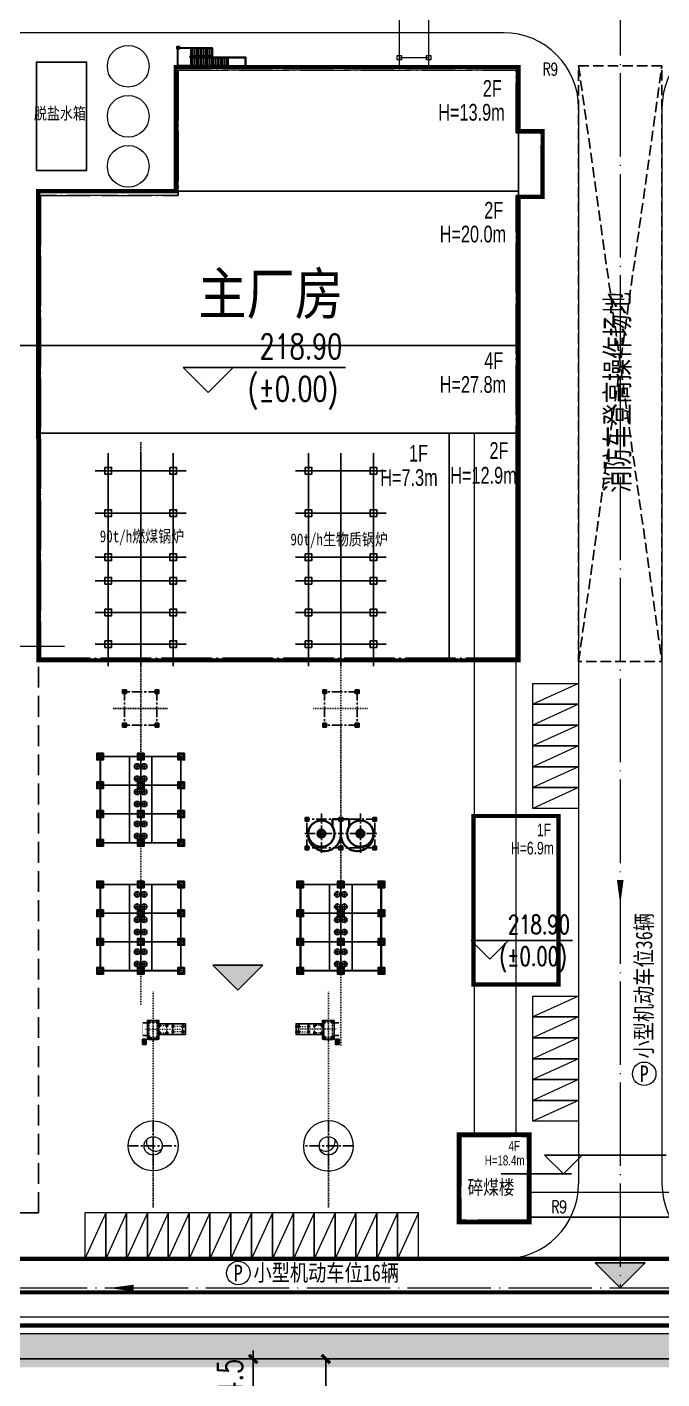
# Model space of a CAD drawing. Header units: metres. Extents: x 497148 to 498044, y 2998751 to 2999627.
# Drawn here: x 497741.3 to 497817.4, y 2998898.9 to 2999061 of the extents above; entities that cross this region are included whole.
import ezdxf
from ezdxf.enums import TextEntityAlignment as Align
from ezdxf.lldxf.tags import DXFTag

# ---------------------------------------------------------------- set-up
doc = ezdxf.new("R2010")
doc.units = ezdxf.units.M
for name, pattern in [('ACAD_ISO05W100', [34, 24, -3, 0.5, -3, 0.5, -3]), ('CENTER', [2, 1.25, -0.25, 0.25, -0.25]), ('CENTER2', [1.125, 0.75, -0.125, 0.125, -0.125]), ('DASH', [0.35, 0.25, -0.1]), ('DASHED', [19.05, 12.7, -6.35]), ('DIVIDE', [31.75, 12.7, -6.35, 0, -6.35, 0, -6.35]), ('DOTE', [2.42, 2, -0.2, 0.02, -0.2]), ('PHANTOM2', [31.75, 15.875, -3.175, 3.175, -3.175, 3.175, -3.175]), ('双点画线', [22, 12, -2, 2, -2, 2, -2]), ('点画线', [18, 12, -2, 2, -2])]:
    doc.linetypes.add(name, pattern=pattern)
for name, color, linetype in [('00011qq11', 3, 'Continuous'), ('08', 1, 'Continuous'), ('DIM_ELEV', 3, 'Continuous'), ('DIM_SYMB', 3, 'Continuous'), ('DM-坐标', 7, 'Continuous'), ('DOTE', 1, 'CENTER'), ('PUB_DIM', 3, 'Continuous'), ('PUB_TEXT', 7, 'Continuous'), ('RD-红线', 7, 'Continuous'), ('STAIR', 2, 'Continuous'), ('YD-R2', 50, 'Continuous'), ('围墙', 6, 'FENCELINE2'), ('图例层', 7, 'Continuous'), ('挡墙护坡', 5, 'Continuous'), ('文字', 255, 'Continuous'), ('新建建筑', 2, 'Continuous'), ('用地边界', 7, 'Continuous'), ('红线', 1, 'PHANTOM2')]:
    doc.layers.add(name, color=color, linetype=linetype)
for name, color, linetype, lineweight in [('05', 4, 'CENTER', 25), ('1_RO_规划停车位', 35, 'Continuous', 13), ('ACAD3中心线层', 1, 'Continuous', 13), ('CAXA1', 1, 'EB_DASHDOT', 25), ('中心线层', 1, 'CENTER', 9), ('桁架-管廊', 6, 'Continuous', 0), ('粗实线', 7, 'Continuous', 35), ('粗实线层', 7, 'Continuous', 35), ('细线', 7, 'Continuous', 18), ('道路', 4, 'Continuous', 15), ('道路中线', 1, 'DOTE', 13)]:
    doc.layers.add(name, color=color, linetype=linetype, lineweight=lineweight)
doc.layers.add('建筑轴线', color=1, linetype='DOTE', lineweight=15, plot=False)
doc.styles.add('-黑体', font='simhei.ttf', dxfattribs={"width": 0.8})
doc.styles.add('_HZTXT', font='txt.shx', dxfattribs={"width": 0.8, "bigfont": 'HZTXT.shx'})
doc.styles.add('_TCH_DIM', font='SIMPLEX', dxfattribs={"bigfont": 'GBCBIG'})
doc.styles.add('_TCH_DIM_T3', font='SIMPLEX', dxfattribs={"width": 0.705882, "bigfont": 'GBCBIG'})
doc.styles.add('DIMHT', font='simhei.ttf', dxfattribs={"width": 0.8})
doc.styles.add('亨利项目总图布置_2022_8_8_t3--03$0$亨利项目总图布置_2022_8_8_t3--02$0$CEC', font='ARIALN.TTF')
tags = doc.linetypes.add('EB_DASHDOT', pattern=[39, 30, -3, 3, -3]).pattern_tags.tags
tags[10:11] = [DXFTag(74, 4), DXFTag(75, 0), DXFTag(340, '0'), DXFTag(46, 1.0), DXFTag(50, 0.0), DXFTag(44, 0.0), DXFTag(45, 0.0)]
tags[8:9] = [DXFTag(74, 4), DXFTag(75, 0), DXFTag(340, '0'), DXFTag(46, 1.0), DXFTag(50, 0.0), DXFTag(44, 0.0), DXFTag(45, 0.0)]
tags[6:7] = [DXFTag(74, 4), DXFTag(75, 0), DXFTag(340, '0'), DXFTag(46, 1.0), DXFTag(50, 0.0), DXFTag(44, 0.0), DXFTag(45, 0.0)]
tags[4:5] = [DXFTag(74, 4), DXFTag(75, 0), DXFTag(340, '0'), DXFTag(46, 1.0), DXFTag(50, 0.0), DXFTag(44, 0.0), DXFTag(45, 0.0)]
doc.linetypes.add('FENCELINE2', pattern='A,6.35,-2.54,[132,ltypeshp.shx,S=2.54,R=0,X=-2.54,Y=0],-2.54,25.4', length=36.83)
doc.dimstyles.new('_TCH_ARCH&&1', dxfattribs={"dimtxt": 2.975, "dimasz": 1, "dimexe": 2.5, "dimexo": 3, "dimgap": 1.2625, "dimtad": 1, "dimzin": 0, "dimdsep": 46, "dimtxsty": '_TCH_DIM_T3', "dimblk": 'ARCHTICK', "dimcen": 0.09, "dimclrt": 7, "dimazin": 2, "dimtfac": 1, "dimtix": 1, "dimtmove": 2, "dimatfit": 3, "dimfxl": 0, "dimtolj": 1, "dimtzin": 0, "dimarcsym": 0})

# ---------------------------------------------------------------- blocks, each defined once
blk = doc.blocks.new('_ArchTick')
at = {"color": 0, "linetype": 'ByBlock', "const_width": 0.4}
blk.add_lwpolyline([(-0.5, -0.5), (0.5, 0.5)], dxfattribs=at)
blk = doc.blocks.new('*D396')
at = {"layer": 'Defpoints', "color": 0, "transparency": 16777216}
for p in [(497768.4, 2998901.33), (497768.4, 2998901.33), (497768.4, 2998896.83)]:
    blk.add_point(p, dxfattribs=at)
at = {"layer": 'PUB_DIM', "color": 0, "lineweight": -2, "transparency": 16777216}
for p, q in [((497768.4, 2998901.33), (497768.4, 2998902.33)), ((497768.4, 2998896.83), (497768.4, 2998901.33)), ((497771.4, 2998901.33), (497770.9, 2998901.33)), ((497768.4, 2998896.83), (497768.4, 2998895.83)), ((497771.4, 2998896.83), (497770.9, 2998896.83))]:
    blk.add_line(p, q, dxfattribs=at)
for p, rotation in [((497768.4, 2998901.33), 270), ((497768.4, 2998896.83), 90)]:
    blk.add_blockref('_ArchTick', p, dxfattribs=dict(at, rotation=rotation))
at = {"layer": 'PUB_DIM', "color": 7, "transparency": 16777216, "insert": (497765.65, 2998899.08), "char_height": 2.975, "attachment_point": 5, "rotation": 90, "style": '_TCH_DIM_T3'}
blk.add_mtext('\\A1;4.5', dxfattribs=at)
blk = doc.blocks.new('*D399')
at = {"layer": 'Defpoints', "color": 0, "transparency": 16777216}
for p in [(497777.11, 2998901.33), (497777.11, 2998901.33), (497777.11, 2998871.33)]:
    blk.add_point(p, dxfattribs=at)
at = {"layer": 'PUB_DIM', "color": 0, "lineweight": -2, "transparency": 16777216}
for p, q in [((497777.11, 2998871.33), (497777.11, 2998901.33)), ((497780.11, 2998901.33), (497779.61, 2998901.33)), ((497780.11, 2998871.33), (497779.61, 2998871.33))]:
    blk.add_line(p, q, dxfattribs=at)
for p, rotation in [((497777.11, 2998901.33), 90), ((497777.11, 2998871.33), 270)]:
    blk.add_blockref('_ArchTick', p, dxfattribs=dict(at, rotation=rotation))
at = {"layer": 'PUB_DIM', "color": 7, "transparency": 16777216, "insert": (497774.36, 2998886.33), "char_height": 2.975, "attachment_point": 5, "rotation": 90, "style": '_TCH_DIM_T3'}
blk.add_mtext('\\A1;30.0', dxfattribs=at)
blk = doc.blocks.new('assdadad')
for p, q in [((-100, -100), (-67, 55)), ((-67, 55), (100, 100))]:
    blk.add_line(p, q)
blk.add_lwpolyline([(-100, -100), (100, -100), (100, 100), (-100, 100)], close=True)
at = {"layer": 'DOTE', "lineweight": 25}
for p, q in [((0, 136), (0, -136)), ((-132, 0), (132, 0))]:
    blk.add_line(p, q, dxfattribs=at)
blk = doc.blocks.new('ddasdasdasd')
for p, q in [((-486, 750), (-1238, 750)), ((-486, -750), (-1238, -750)), ((-1232, -1462), (-1198, -1296)), ((-1232, -1782), (-1192, -1611)), ((-1198, -1296), (-902, -1262)), ((-1192, -1611), (-902, -1582))]:
    blk.add_line(p, q)
at = {"const_width": 30}
for points in [[(-1238, -874), (-1238, 874)], [(-581, -1400), (581, -1400)]]:
    blk.add_lwpolyline(points, dxfattribs=at)
blk.add_lwpolyline([(686, 650), (686, 1050), (-687, 1050), (-687, -1200), (686, -1200), (686, -650)])
for points in [[(588, -650), (3872, -650), (3872, 650), (588, 650)], [(-1282, -1212), (-852, -1212), (-852, -1832), (-1282, -1832)]]:
    blk.add_lwpolyline(points, close=True)
at = {"layer": 'ACAD3中心线层', "linetype": '点画线', "lineweight": 13}
for p, q in [((-938, 0), (3648, 0)), ((-712, 850), (705, 850)), ((-486, -1000), (-486, 1050)), ((0, -1551), (0, 950)), ((486, -1000), (486, 1050)), ((588, 650), (3872, 650)), ((3959, 315), (2213, 315)), ((-669, -1000), (586, -1000)), ((588, -650), (3872, -650)), ((3959, -315), (2213, -315))]:
    blk.add_line(p, q, dxfattribs=at)
at = {"layer": '中心线层'}
for p, q in [((581, 450), (1836, 450)), ((748, -648), (748, 648)), ((1648, -648), (1648, 648)), ((2372, -513), (2372, 513)), ((3572, -513), (3572, 513)), ((3872, -650), (3872, 650)), ((-835, -1522), (-1292, -1522)), ((-838, -1362), (-1289, -1362)), ((-1132, -1206), (-1132, -1905)), ((-1002, -1206), (-1002, -1905)), ((581, -450), (1836, -450)), ((-838, -1682), (-1289, -1682))]:
    blk.add_line(p, q, dxfattribs=at)
at = {"layer": '粗实线层', "color": 2, "linetype": '双点画线', "lineweight": 18}
blk.add_line((588, -650), (588, 650), dxfattribs=at)
at = {"layer": '粗实线层'}
for points in [[(-1232, -1462), (-1232, -1262), (-902, -1262), (-902, -1462)], [(-1232, -1782), (-1232, -1582), (-902, -1582), (-902, -1782)]]:
    blk.add_lwpolyline(points, close=True, dxfattribs=at)
at = {"extrusion": (0, 0, -1), "zscale": -1, "rotation": 180}
for p in [(486, 850), (-486, 850), (-748, 450), (-1648, 450), (-2372, 315), (-3572, 315), (486, -1000), (-486, -1000), (-748, -450), (-1648, -450), (-2372, -315), (-3572, -315)]:
    blk.add_blockref('assdadad', p, dxfattribs=at)
blk = doc.blocks.new('11112233')
at = {"layer": '08'}
for p, q in [((497825.51, 2998985.94), (497825.51, 2998960.42)), ((497829.41, 2998985.94), (497829.41, 2998960.42)), ((497833.31, 2998985.94), (497833.31, 2998960.42)), ((497834.85, 2998983.84), (497823.96, 2998983.84)), ((497834.85, 2998978.76), (497823.96, 2998978.76)), ((497834.85, 2998973.46), (497823.96, 2998973.46)), ((497834.85, 2998970.66), (497823.96, 2998970.66)), ((497834.85, 2998966.86), (497823.96, 2998966.86)), ((497834.85, 2998963.06), (497823.96, 2998963.06))]:
    blk.add_line(p, q, dxfattribs=at)
for points in [[(497825.11, 2998984.24), (497825.11, 2998983.44), (497825.91, 2998983.44), (497825.91, 2998984.24)], [(497825.51, 2998983.84), (497825.51, 2998978.76), (497833.31, 2998978.76), (497833.31, 2998983.84)], [(497832.91, 2998984.24), (497832.91, 2998983.44), (497833.71, 2998983.44), (497833.71, 2998984.24)], [(497825.11, 2998979.16), (497825.11, 2998978.36), (497825.91, 2998978.36), (497825.91, 2998979.16)], [(497832.91, 2998979.16), (497832.91, 2998978.36), (497833.71, 2998978.36), (497833.71, 2998979.16)], [(497825.11, 2998973.86), (497825.11, 2998973.06), (497825.91, 2998973.06), (497825.91, 2998973.86)], [(497832.91, 2998973.86), (497832.91, 2998973.06), (497833.71, 2998973.06), (497833.71, 2998973.86)], [(497825.11, 2998971.06), (497825.11, 2998970.26), (497825.91, 2998970.26), (497825.91, 2998971.06)], [(497832.91, 2998971.06), (497832.91, 2998970.26), (497833.71, 2998970.26), (497833.71, 2998971.06)], [(497825.11, 2998967.26), (497825.11, 2998966.46), (497825.91, 2998966.46), (497825.91, 2998967.26)], [(497832.91, 2998967.26), (497832.91, 2998966.46), (497833.71, 2998966.46), (497833.71, 2998967.26)], [(497825.11, 2998963.46), (497825.11, 2998962.66), (497825.91, 2998962.66), (497825.91, 2998963.46)], [(497832.91, 2998963.46), (497832.91, 2998962.66), (497833.71, 2998962.66), (497833.71, 2998963.46)]]:
    blk.add_lwpolyline(points, close=True, dxfattribs=at)
blk = doc.blocks.new('PPPPPPP')
at = {"layer": '1_RO_规划停车位'}
blk.add_circle((39537001.74, 3801410.89), 1.41, dxfattribs=at)
at = {"layer": '1_RO_规划停车位', "style": 'DIMHT', "width": 0.8}
blk.add_text('P', height=2, dxfattribs=at).set_placement((39537001.74, 3801410.89), align=Align.MIDDLE_CENTER)
blk = doc.blocks.new('chewei')
at = {"layer": '1_RO_规划停车位'}
blk.add_line((152.98, -11.01), (155.48, -16.51), dxfattribs=at)
blk.add_lwpolyline([(152.98, -11.01), (155.48, -11.01), (155.48, -16.51), (152.98, -16.51)], close=True, dxfattribs=at)
blk = doc.blocks.new('新块')
at = {"layer": 'DIM_ELEV'}
for points in [[(497766.557, 2998945.542), (497763.557, 2998948.542), (497769.557, 2998948.542)], [(497812.405, 2998909.843), (497809.405, 2998912.843), (497815.405, 2998912.843)]]:
    blk.add_hatch(color=0, dxfattribs=at).paths.add_polyline_path(points)
at = {"layer": '挡墙护坡', "linetype": 'Continuous'}
h = blk.add_hatch(dxfattribs=at)
h.set_pattern_fill('ANSI33', color=256, style=0)
h.set_pattern_definition([(45, (-861.717, 0), (-2.2450640303, 2.2450640303), []), (45, (-859.472, 0), (-2.2450640303, 2.2450640303), [1.5875, -0.79375])])
edge = h.paths.add_edge_path()
edge.add_line((497928.516, 2998901.333), (497928.516, 2998904.333))
edge.add_line((497928.516, 2998904.333), (497677.906, 2998904.333))
edge.add_line((497677.906, 2998904.333), (497652.906, 2998907.833))
edge.add_line((497652.906, 2998907.833), (497585.758, 2998907.833))
edge.add_line((497585.758, 2998907.833), (497584.114, 2998907.908))
edge.add_line((497584.114, 2998907.908), (497583.086, 2998908.033))
edge.add_arc((497585.689, 2998924.833), 17, 179.99144, 261.19191, ccw=False)
edge.add_line((497568.689, 2998924.835), (497568.608, 2998970.517))
edge.add_line((497568.608, 2998970.517), (497565.063, 2998995.51))
edge.add_line((497565.063, 2998995.51), (497564.955, 2999056.413))
edge.add_line((497564.955, 2999056.413), (497561.955, 2999056.408))
edge.add_line((497561.955, 2999056.408), (497562.064, 2998995.296))
edge.add_line((497562.064, 2998995.296), (497565.608, 2998970.302))
edge.add_line((497565.608, 2998970.302), (497565.689, 2998924.833))
edge.add_arc((497585.689, 2998924.833), 20, 180.00007, 261.33693)
edge.add_line((497582.677, 2998905.061), (497583.864, 2998904.916))
edge.add_line((497583.864, 2998904.916), (497585.689, 2998904.833))
edge.add_line((497585.689, 2998904.833), (497652.697, 2998904.833))
edge.add_line((497652.697, 2998904.833), (497677.697, 2998901.333))
edge.add_line((497677.697, 2998901.333), (497928.516, 2998901.333))
at = {"color": 0, "linetype": 'DASH', "ltscale": 5}
for p, q in [((497807.415, 2999056.351), (497817.415, 2998984.951)), ((497807.415, 2998984.951), (497817.415, 2999056.351))]:
    blk.add_line(p, q, dxfattribs=at)
for p, q in [((497800.215, 2999048.533), (497800.215, 2999040.633)), ((497759.115, 2999041.333), (497800.215, 2999041.333)), ((497742.615, 2999022.833), (497800.215, 2999022.833)), ((497742.615, 2999012.333), (497800.215, 2999012.333)), ((497791.915, 2998985.083), (497791.915, 2999012.333))]:
    blk.add_line(p, q)
at = {"color": 0, "lineweight": -3, "ltscale": 30}
for p, q in [((497750.105, 2998973.55), (497750.105, 2998963.223)), ((497750.105, 2998973.55), (497754.915, 2998973.55)), ((497750.105, 2998973.55), (497754.915, 2998973.55)), ((497753.565, 2998963.223), (497753.565, 2998973.55)), ((497754.915, 2998963.223), (497754.915, 2998973.55)), ((497754.915, 2998963.223), (497754.915, 2998973.55)), ((497759.725, 2998973.55), (497754.915, 2998973.55)), ((497759.725, 2998973.55), (497754.915, 2998973.55)), ((497756.265, 2998963.223), (497756.265, 2998973.55)), ((497759.725, 2998963.223), (497759.725, 2998973.55)), ((497750.105, 2998970.108), (497754.915, 2998970.108)), ((497750.105, 2998970.108), (497754.915, 2998970.108)), ((497759.725, 2998970.108), (497754.915, 2998970.108)), ((497759.725, 2998970.108), (497754.915, 2998970.108)), ((497750.105, 2998966.666), (497754.915, 2998966.666)), ((497750.105, 2998966.666), (497754.915, 2998966.666)), ((497759.725, 2998966.666), (497754.915, 2998966.666)), ((497759.725, 2998966.666), (497754.915, 2998966.666)), ((497750.105, 2998963.223), (497754.915, 2998963.223)), ((497759.725, 2998963.223), (497754.915, 2998963.223)), ((497750.105, 2998958.21), (497750.105, 2998947.883)), ((497750.105, 2998958.21), (497754.915, 2998958.21)), ((497750.105, 2998958.21), (497754.915, 2998958.21)), ((497753.565, 2998947.883), (497753.565, 2998958.21)), ((497754.915, 2998947.883), (497754.915, 2998958.21)), ((497754.915, 2998947.883), (497754.915, 2998958.21)), ((497759.725, 2998958.21), (497754.915, 2998958.21)), ((497759.725, 2998958.21), (497754.915, 2998958.21)), ((497756.265, 2998947.883), (497756.265, 2998958.21)), ((497759.725, 2998947.883), (497759.725, 2998958.21)), ((497774.105, 2998958.21), (497774.105, 2998947.883)), ((497774.105, 2998958.21), (497778.915, 2998958.21)), ((497774.105, 2998958.21), (497778.915, 2998958.21)), ((497777.565, 2998947.883), (497777.565, 2998958.21)), ((497778.915, 2998947.883), (497778.915, 2998958.21)), ((497778.915, 2998947.883), (497778.915, 2998958.21)), ((497783.725, 2998958.21), (497778.915, 2998958.21)), ((497783.725, 2998958.21), (497778.915, 2998958.21)), ((497780.265, 2998947.883), (497780.265, 2998958.21)), ((497783.725, 2998958.21), (497783.725, 2998947.883)), ((497750.105, 2998954.768), (497754.915, 2998954.768)), ((497750.105, 2998954.768), (497754.915, 2998954.768)), ((497759.725, 2998954.768), (497754.915, 2998954.768)), ((497759.725, 2998954.768), (497754.915, 2998954.768)), ((497774.105, 2998954.768), (497778.915, 2998954.768)), ((497774.105, 2998954.768), (497778.915, 2998954.768)), ((497783.725, 2998954.768), (497778.915, 2998954.768)), ((497783.725, 2998954.768), (497778.915, 2998954.768)), ((497750.105, 2998951.326), (497754.915, 2998951.326)), ((497750.105, 2998951.326), (497754.915, 2998951.326)), ((497759.725, 2998951.326), (497754.915, 2998951.326)), ((497759.725, 2998951.326), (497754.915, 2998951.326)), ((497774.105, 2998951.326), (497778.915, 2998951.326)), ((497774.105, 2998951.326), (497778.915, 2998951.326)), ((497783.725, 2998951.326), (497778.915, 2998951.326)), ((497783.725, 2998951.326), (497778.915, 2998951.326)), ((497750.105, 2998947.883), (497754.915, 2998947.883)), ((497759.725, 2998947.883), (497754.915, 2998947.883)), ((497774.105, 2998947.883), (497778.915, 2998947.883)), ((497783.725, 2998947.883), (497778.915, 2998947.883)), ((497783.725, 2998947.883), (497778.915, 2998947.883))]:
    blk.add_line(p, q, dxfattribs=at)
at = {"color": 3, "linetype": 'CENTER'}
for p, q in [((497783.206, 2998966.041), (497774.624, 2998966.041)), ((497774.854, 2998962.369), (497774.854, 2998966.263)), ((497776.579, 2998962.027), (497776.579, 2998966.709)), ((497781.251, 2998962.027), (497781.251, 2998966.709)), ((497782.976, 2998962.369), (497782.976, 2998966.263)), ((497774.604, 2998964.316), (497778.915, 2998964.316)), ((497783.226, 2998964.316), (497778.915, 2998964.316)), ((497783.206, 2998962.591), (497774.624, 2998962.591))]:
    blk.add_line(p, q, dxfattribs=at)
blk.add_lwpolyline([(497759.265, 2999058.683), (497759.565, 2999058.683), (497759.565, 2999058.383), (497759.265, 2999058.383)], close=True)
at = {"color": 0, "linetype": 'DASH', "ltscale": 5, "flags": 128}
blk.add_lwpolyline([(497807.415, 2999056.351), (497817.415, 2999056.351), (497817.415, 2998984.951), (497807.415, 2998984.951)], close=True, dxfattribs=at)
at = {"linetype": 'DIVIDE', "ltscale": 0.2}
for points in [[(497752.735, 2998981.094), (497753.195, 2998981.094), (497753.195, 2998981.538), (497752.735, 2998981.538)], [(497756.635, 2998981.094), (497757.095, 2998981.094), (497757.095, 2998981.538), (497756.635, 2998981.538)], [(497756.635, 2998981.094), (497757.095, 2998981.094), (497757.095, 2998981.538), (497756.635, 2998981.538)], [(497776.735, 2998981.094), (497777.195, 2998981.094), (497777.195, 2998981.538), (497776.735, 2998981.538)], [(497780.635, 2998981.094), (497781.095, 2998981.094), (497781.095, 2998981.538), (497780.635, 2998981.538)], [(497780.635, 2998981.094), (497781.095, 2998981.094), (497781.095, 2998981.538), (497780.635, 2998981.538)], [(497752.735, 2998977.094), (497753.195, 2998977.094), (497753.195, 2998977.538), (497752.735, 2998977.538)], [(497756.635, 2998977.094), (497757.095, 2998977.094), (497757.095, 2998977.538), (497756.635, 2998977.538)], [(497756.635, 2998977.094), (497757.095, 2998977.094), (497757.095, 2998977.538), (497756.635, 2998977.538)], [(497776.735, 2998977.094), (497777.195, 2998977.094), (497777.195, 2998977.538), (497776.735, 2998977.538)], [(497780.635, 2998977.094), (497781.095, 2998977.094), (497781.095, 2998977.538), (497780.635, 2998977.538)], [(497780.635, 2998977.094), (497781.095, 2998977.094), (497781.095, 2998977.538), (497780.635, 2998977.538)], [(497774.624, 2998965.819), (497775.084, 2998965.819), (497775.084, 2998966.263), (497774.624, 2998966.263)], [(497778.685, 2998965.819), (497779.145, 2998965.819), (497779.145, 2998966.263), (497778.685, 2998966.263)], [(497782.746, 2998965.819), (497783.206, 2998965.819), (497783.206, 2998966.263), (497782.746, 2998966.263)], [(497774.624, 2998962.369), (497775.084, 2998962.369), (497775.084, 2998962.813), (497774.624, 2998962.813)], [(497778.685, 2998962.369), (497779.145, 2998962.369), (497779.145, 2998962.813), (497778.685, 2998962.813)], [(497782.746, 2998962.369), (497783.206, 2998962.369), (497783.206, 2998962.813), (497782.746, 2998962.813)]]:
    blk.add_lwpolyline(points, close=True, dxfattribs=at)
at = {"color": 0, "lineweight": -3, "ltscale": 30}
for points in [[(497750.445, 2998973.959), (497750.445, 2998973.159), (497749.645, 2998973.159), (497749.645, 2998973.959)], [(497750.295, 2998973.809), (497750.295, 2998973.309), (497749.795, 2998973.309), (497749.795, 2998973.809)], [(497755.315, 2998973.959), (497755.315, 2998973.159), (497754.515, 2998973.159), (497754.515, 2998973.959)], [(497755.165, 2998973.809), (497755.165, 2998973.309), (497754.665, 2998973.309), (497754.665, 2998973.809)], [(497760.185, 2998973.959), (497760.185, 2998973.159), (497759.385, 2998973.159), (497759.385, 2998973.959)], [(497760.035, 2998973.809), (497760.035, 2998973.309), (497759.535, 2998973.309), (497759.535, 2998973.809)], [(497750.445, 2998970.508), (497750.445, 2998969.708), (497749.645, 2998969.708), (497749.645, 2998970.508)], [(497750.295, 2998970.358), (497750.295, 2998969.858), (497749.795, 2998969.858), (497749.795, 2998970.358)], [(497755.315, 2998970.508), (497755.315, 2998969.708), (497754.515, 2998969.708), (497754.515, 2998970.508)], [(497755.165, 2998970.358), (497755.165, 2998969.858), (497754.665, 2998969.858), (497754.665, 2998970.358)], [(497760.185, 2998970.508), (497760.185, 2998969.708), (497759.385, 2998969.708), (497759.385, 2998970.508)], [(497760.035, 2998970.358), (497760.035, 2998969.858), (497759.535, 2998969.858), (497759.535, 2998970.358)], [(497750.445, 2998967.066), (497750.445, 2998966.266), (497749.645, 2998966.266), (497749.645, 2998967.066)], [(497755.315, 2998967.066), (497755.315, 2998966.266), (497754.515, 2998966.266), (497754.515, 2998967.066)], [(497760.185, 2998967.066), (497760.185, 2998966.266), (497759.385, 2998966.266), (497759.385, 2998967.066)], [(497750.295, 2998966.916), (497750.295, 2998966.416), (497749.795, 2998966.416), (497749.795, 2998966.916)], [(497755.165, 2998966.916), (497755.165, 2998966.416), (497754.665, 2998966.416), (497754.665, 2998966.916)], [(497760.035, 2998966.916), (497760.035, 2998966.416), (497759.535, 2998966.416), (497759.535, 2998966.916)], [(497750.445, 2998963.615), (497750.445, 2998962.815), (497749.645, 2998962.815), (497749.645, 2998963.615)], [(497750.295, 2998963.465), (497750.295, 2998962.965), (497749.795, 2998962.965), (497749.795, 2998963.465)], [(497755.315, 2998963.615), (497755.315, 2998962.815), (497754.515, 2998962.815), (497754.515, 2998963.615)], [(497755.165, 2998963.465), (497755.165, 2998962.965), (497754.665, 2998962.965), (497754.665, 2998963.465)], [(497760.185, 2998963.615), (497760.185, 2998962.815), (497759.385, 2998962.815), (497759.385, 2998963.615)], [(497760.035, 2998963.465), (497760.035, 2998962.965), (497759.535, 2998962.965), (497759.535, 2998963.465)], [(497750.445, 2998958.619), (497750.445, 2998957.819), (497749.645, 2998957.819), (497749.645, 2998958.619)], [(497750.295, 2998958.469), (497750.295, 2998957.969), (497749.795, 2998957.969), (497749.795, 2998958.469)], [(497755.315, 2998958.619), (497755.315, 2998957.819), (497754.515, 2998957.819), (497754.515, 2998958.619)], [(497755.165, 2998958.469), (497755.165, 2998957.969), (497754.665, 2998957.969), (497754.665, 2998958.469)], [(497760.185, 2998958.619), (497760.185, 2998957.819), (497759.385, 2998957.819), (497759.385, 2998958.619)], [(497760.035, 2998958.469), (497760.035, 2998957.969), (497759.535, 2998957.969), (497759.535, 2998958.469)], [(497774.445, 2998958.619), (497774.445, 2998957.819), (497773.645, 2998957.819), (497773.645, 2998958.619)], [(497774.295, 2998958.469), (497774.295, 2998957.969), (497773.795, 2998957.969), (497773.795, 2998958.469)], [(497779.315, 2998958.619), (497779.315, 2998957.819), (497778.515, 2998957.819), (497778.515, 2998958.619)], [(497779.165, 2998958.469), (497779.165, 2998957.969), (497778.665, 2998957.969), (497778.665, 2998958.469)], [(497784.185, 2998958.619), (497784.185, 2998957.819), (497783.385, 2998957.819), (497783.385, 2998958.619)], [(497784.035, 2998958.469), (497784.035, 2998957.969), (497783.535, 2998957.969), (497783.535, 2998958.469)], [(497750.445, 2998955.168), (497750.445, 2998954.368), (497749.645, 2998954.368), (497749.645, 2998955.168)], [(497750.295, 2998955.018), (497750.295, 2998954.518), (497749.795, 2998954.518), (497749.795, 2998955.018)], [(497755.315, 2998955.168), (497755.315, 2998954.368), (497754.515, 2998954.368), (497754.515, 2998955.168)], [(497755.165, 2998955.018), (497755.165, 2998954.518), (497754.665, 2998954.518), (497754.665, 2998955.018)], [(497760.185, 2998955.168), (497760.185, 2998954.368), (497759.385, 2998954.368), (497759.385, 2998955.168)], [(497760.035, 2998955.018), (497760.035, 2998954.518), (497759.535, 2998954.518), (497759.535, 2998955.018)], [(497774.445, 2998955.168), (497774.445, 2998954.368), (497773.645, 2998954.368), (497773.645, 2998955.168)], [(497774.295, 2998955.018), (497774.295, 2998954.518), (497773.795, 2998954.518), (497773.795, 2998955.018)], [(497779.315, 2998955.168), (497779.315, 2998954.368), (497778.515, 2998954.368), (497778.515, 2998955.168)], [(497779.165, 2998955.018), (497779.165, 2998954.518), (497778.665, 2998954.518), (497778.665, 2998955.018)], [(497784.185, 2998955.168), (497784.185, 2998954.368), (497783.385, 2998954.368), (497783.385, 2998955.168)], [(497784.035, 2998955.018), (497784.035, 2998954.518), (497783.535, 2998954.518), (497783.535, 2998955.018)], [(497750.445, 2998951.726), (497750.445, 2998950.926), (497749.645, 2998950.926), (497749.645, 2998951.726)], [(497750.295, 2998951.576), (497750.295, 2998951.076), (497749.795, 2998951.076), (497749.795, 2998951.576)], [(497755.315, 2998951.726), (497755.315, 2998950.926), (497754.515, 2998950.926), (497754.515, 2998951.726)], [(497755.165, 2998951.576), (497755.165, 2998951.076), (497754.665, 2998951.076), (497754.665, 2998951.576)], [(497760.185, 2998951.726), (497760.185, 2998950.926), (497759.385, 2998950.926), (497759.385, 2998951.726)], [(497760.035, 2998951.576), (497760.035, 2998951.076), (497759.535, 2998951.076), (497759.535, 2998951.576)], [(497774.445, 2998951.726), (497774.445, 2998950.926), (497773.645, 2998950.926), (497773.645, 2998951.726)], [(497774.295, 2998951.576), (497774.295, 2998951.076), (497773.795, 2998951.076), (497773.795, 2998951.576)], [(497779.315, 2998951.726), (497779.315, 2998950.926), (497778.515, 2998950.926), (497778.515, 2998951.726)], [(497779.165, 2998951.576), (497779.165, 2998951.076), (497778.665, 2998951.076), (497778.665, 2998951.576)], [(497784.185, 2998951.726), (497784.185, 2998950.926), (497783.385, 2998950.926), (497783.385, 2998951.726)], [(497784.035, 2998951.576), (497784.035, 2998951.076), (497783.535, 2998951.076), (497783.535, 2998951.576)], [(497750.445, 2998948.275), (497750.445, 2998947.475), (497749.645, 2998947.475), (497749.645, 2998948.275)], [(497750.295, 2998948.125), (497750.295, 2998947.625), (497749.795, 2998947.625), (497749.795, 2998948.125)], [(497755.315, 2998948.275), (497755.315, 2998947.475), (497754.515, 2998947.475), (497754.515, 2998948.275)], [(497755.165, 2998948.125), (497755.165, 2998947.625), (497754.665, 2998947.625), (497754.665, 2998948.125)], [(497760.185, 2998948.275), (497760.185, 2998947.475), (497759.385, 2998947.475), (497759.385, 2998948.275)], [(497760.035, 2998948.125), (497760.035, 2998947.625), (497759.535, 2998947.625), (497759.535, 2998948.125)], [(497774.445, 2998948.275), (497774.445, 2998947.475), (497773.645, 2998947.475), (497773.645, 2998948.275)], [(497774.295, 2998948.125), (497774.295, 2998947.625), (497773.795, 2998947.625), (497773.795, 2998948.125)], [(497779.315, 2998948.275), (497779.315, 2998947.475), (497778.515, 2998947.475), (497778.515, 2998948.275)], [(497779.165, 2998948.125), (497779.165, 2998947.625), (497778.665, 2998947.625), (497778.665, 2998948.125)], [(497784.185, 2998948.275), (497784.185, 2998947.475), (497783.385, 2998947.475), (497783.385, 2998948.275)], [(497784.035, 2998948.125), (497784.035, 2998947.625), (497783.535, 2998947.625), (497783.535, 2998948.125)]]:
    blk.add_lwpolyline(points, close=True, dxfattribs=at)
for centre in [(497754.49, 2998972.37), (497755.34, 2998972.37), (497754.49, 2998970.895), (497755.34, 2998970.895), (497754.49, 2998969.32), (497755.34, 2998969.32), (497754.49, 2998967.845), (497755.34, 2998967.845), (497754.49, 2998965.486), (497755.34, 2998965.486), (497754.49, 2998964.011), (497755.34, 2998964.011), (497754.49, 2998957.03), (497755.34, 2998957.03), (497778.49, 2998957.03), (497779.34, 2998957.03), (497754.49, 2998955.555), (497755.34, 2998955.555), (497778.49, 2998955.555), (497779.34, 2998955.555), (497754.49, 2998953.98), (497755.34, 2998953.98), (497778.49, 2998953.98), (497779.34, 2998953.98), (497754.49, 2998952.505), (497755.34, 2998952.505), (497778.49, 2998952.505), (497779.34, 2998952.505), (497754.49, 2998950.146), (497755.34, 2998950.146), (497778.49, 2998950.146), (497779.34, 2998950.146), (497754.49, 2998948.671), (497755.34, 2998948.671), (497778.49, 2998948.671), (497779.34, 2998948.671)]:
    blk.add_circle(centre, 0.325, dxfattribs=at)
at = {"color": 3, "linetype": 'CENTER'}
for centre in [(497776.579, 2998964.316), (497781.251, 2998964.316)]:
    blk.add_circle(centre, 0.44, dxfattribs=at)
at = {"layer": '00011qq11', "color": 1, "linetype": 'CENTER2', "ltscale": 0.005}
for p, q in [((497754.915, 2999011.229), (497754.915, 2998943.788)), ((497778.915, 2999006.316), (497778.915, 2998938.882)), ((497751.617, 2998979.316), (497758.213, 2998979.316)), ((497775.617, 2998979.316), (497782.213, 2998979.316)), ((497756.415, 2998919.502), (497756.415, 2998945.348)), ((497777.415, 2998919.502), (497777.415, 2998945.348))]:
    blk.add_line(p, q, dxfattribs=at)
at = {"layer": '05'}
for p, q in [((497752.965, 2998981.538), (497752.965, 2998977.094)), ((497756.865, 2998981.538), (497756.865, 2998977.094)), ((497776.965, 2998981.538), (497776.965, 2998977.094)), ((497780.865, 2998981.538), (497780.865, 2998977.094)), ((497757.095, 2998981.316), (497752.735, 2998981.316)), ((497757.095, 2998981.316), (497752.735, 2998981.316)), ((497781.095, 2998981.316), (497776.735, 2998981.316)), ((497781.095, 2998981.316), (497776.735, 2998981.316)), ((497757.095, 2998977.316), (497752.735, 2998977.316)), ((497757.095, 2998977.316), (497752.735, 2998977.316)), ((497781.095, 2998977.316), (497776.735, 2998977.316)), ((497781.095, 2998977.316), (497776.735, 2998977.316)), ((497756.415, 2998929.875), (497756.415, 2998923.875)), ((497777.415, 2998929.875), (497777.415, 2998923.875)), ((497753.415, 2998926.875), (497759.415, 2998926.875)), ((497780.415, 2998926.875), (497774.415, 2998926.875))]:
    blk.add_line(p, q, dxfattribs=at)
at = {"layer": 'CAXA1', "linetype": 'EB_DASHDOT', "lineweight": 25, "ltscale": 15}
for p, q in [((497749.645, 2998973.559), (497760.185, 2998973.559)), ((497750.045, 2998973.959), (497750.045, 2998962.815)), ((497754.915, 2998973.959), (497754.915, 2998962.815)), ((497749.645, 2998970.108), (497760.185, 2998970.108)), ((497749.645, 2998966.666), (497760.185, 2998966.666)), ((497749.645, 2998963.215), (497760.185, 2998963.215)), ((497749.645, 2998958.219), (497760.185, 2998958.219)), ((497750.045, 2998958.619), (497750.045, 2998947.475)), ((497754.915, 2998958.619), (497754.915, 2998947.475)), ((497773.645, 2998958.219), (497784.185, 2998958.219)), ((497774.045, 2998958.619), (497774.045, 2998947.475)), ((497778.915, 2998958.619), (497778.915, 2998947.475)), ((497783.785, 2998958.619), (497783.785, 2998947.475)), ((497749.645, 2998954.768), (497760.185, 2998954.768)), ((497773.645, 2998954.768), (497784.185, 2998954.768)), ((497749.645, 2998951.326), (497760.185, 2998951.326)), ((497773.645, 2998951.326), (497784.185, 2998951.326)), ((497749.645, 2998947.875), (497760.185, 2998947.875)), ((497773.645, 2998947.875), (497784.185, 2998947.875))]:
    blk.add_line(p, q, dxfattribs=at)
at = {"layer": 'CAXA1', "linetype": 'EB_DASHDOT', "lineweight": -3}
for p, q in [((497754.165, 2998972.37), (497754.815, 2998972.37)), ((497754.49, 2998972.695), (497754.49, 2998972.045)), ((497755.665, 2998972.37), (497755.015, 2998972.37)), ((497755.34, 2998972.695), (497755.34, 2998972.045)), ((497754.165, 2998970.895), (497754.815, 2998970.895)), ((497754.49, 2998971.22), (497754.49, 2998970.57)), ((497755.665, 2998970.895), (497755.015, 2998970.895)), ((497755.34, 2998971.22), (497755.34, 2998970.57)), ((497754.165, 2998969.32), (497754.815, 2998969.32)), ((497754.49, 2998968.995), (497754.49, 2998969.645)), ((497755.665, 2998969.32), (497755.015, 2998969.32)), ((497755.34, 2998968.995), (497755.34, 2998969.645)), ((497754.165, 2998967.845), (497754.815, 2998967.845)), ((497754.49, 2998967.52), (497754.49, 2998968.17)), ((497755.665, 2998967.845), (497755.015, 2998967.845)), ((497755.34, 2998967.52), (497755.34, 2998968.17)), ((497754.165, 2998965.486), (497754.815, 2998965.486)), ((497754.49, 2998965.811), (497754.49, 2998965.161)), ((497755.665, 2998965.486), (497755.015, 2998965.486)), ((497755.34, 2998965.811), (497755.34, 2998965.161)), ((497754.165, 2998964.011), (497754.815, 2998964.011)), ((497754.49, 2998964.336), (497754.49, 2998963.686)), ((497755.665, 2998964.011), (497755.015, 2998964.011)), ((497755.34, 2998964.336), (497755.34, 2998963.686)), ((497754.49, 2998957.355), (497754.49, 2998956.705)), ((497755.34, 2998957.355), (497755.34, 2998956.705)), ((497778.49, 2998957.355), (497778.49, 2998956.705)), ((497779.34, 2998957.355), (497779.34, 2998956.705)), ((497754.165, 2998957.03), (497754.815, 2998957.03)), ((497754.49, 2998955.88), (497754.49, 2998955.23)), ((497755.665, 2998957.03), (497755.015, 2998957.03)), ((497755.34, 2998955.88), (497755.34, 2998955.23)), ((497778.165, 2998957.03), (497778.815, 2998957.03)), ((497778.49, 2998955.88), (497778.49, 2998955.23)), ((497779.665, 2998957.03), (497779.015, 2998957.03)), ((497779.34, 2998955.88), (497779.34, 2998955.23)), ((497754.165, 2998955.555), (497754.815, 2998955.555)), ((497754.165, 2998953.98), (497754.815, 2998953.98)), ((497754.49, 2998953.655), (497754.49, 2998954.305)), ((497755.665, 2998955.555), (497755.015, 2998955.555)), ((497755.665, 2998953.98), (497755.015, 2998953.98)), ((497755.34, 2998953.655), (497755.34, 2998954.305)), ((497778.165, 2998955.555), (497778.815, 2998955.555)), ((497778.165, 2998953.98), (497778.815, 2998953.98)), ((497778.49, 2998953.655), (497778.49, 2998954.305)), ((497779.665, 2998955.555), (497779.015, 2998955.555)), ((497779.665, 2998953.98), (497779.015, 2998953.98)), ((497779.34, 2998953.655), (497779.34, 2998954.305)), ((497754.165, 2998952.505), (497754.815, 2998952.505)), ((497754.49, 2998952.18), (497754.49, 2998952.83)), ((497755.665, 2998952.505), (497755.015, 2998952.505)), ((497755.34, 2998952.18), (497755.34, 2998952.83)), ((497778.165, 2998952.505), (497778.815, 2998952.505)), ((497778.49, 2998952.18), (497778.49, 2998952.83)), ((497779.665, 2998952.505), (497779.015, 2998952.505)), ((497779.34, 2998952.18), (497779.34, 2998952.83)), ((497754.165, 2998950.146), (497754.815, 2998950.146)), ((497754.49, 2998950.471), (497754.49, 2998949.821)), ((497755.665, 2998950.146), (497755.015, 2998950.146)), ((497755.34, 2998950.471), (497755.34, 2998949.821)), ((497778.165, 2998950.146), (497778.815, 2998950.146)), ((497778.49, 2998950.471), (497778.49, 2998949.821)), ((497779.665, 2998950.146), (497779.015, 2998950.146)), ((497779.34, 2998950.471), (497779.34, 2998949.821)), ((497754.165, 2998948.671), (497754.815, 2998948.671)), ((497754.49, 2998948.996), (497754.49, 2998948.346)), ((497755.665, 2998948.671), (497755.015, 2998948.671)), ((497755.34, 2998948.996), (497755.34, 2998948.346)), ((497778.165, 2998948.671), (497778.815, 2998948.671)), ((497778.49, 2998948.996), (497778.49, 2998948.346)), ((497779.665, 2998948.671), (497779.015, 2998948.671)), ((497779.34, 2998948.996), (497779.34, 2998948.346))]:
    blk.add_line(p, q, dxfattribs=at)
at = {"layer": 'DIM_ELEV', "color": 0}
for p, q in [((497763.021, 2999017.182), (497760.021, 2999020.182)), ((497760.021, 2999020.182), (497779.476, 2999020.182)), ((497763.021, 2999017.182), (497766.021, 2999020.182)), ((497796.777, 2998949.259), (497794.527, 2998951.509)), ((497794.527, 2998951.509), (497806.679, 2998951.509)), ((497796.777, 2998949.259), (497799.027, 2998951.509)), ((497766.557, 2998945.542), (497763.557, 2998948.542)), ((497763.557, 2998948.542), (497769.557, 2998948.542)), ((497766.557, 2998945.542), (497769.557, 2998948.542)), ((497805.59, 2998923.511), (497803.34, 2998925.761)), ((497803.34, 2998925.761), (497817.932, 2998925.761)), ((497805.59, 2998923.511), (497807.84, 2998925.761)), ((497806.588, 2998923.511), (497798.152, 2998923.511)), ((497812.405, 2998909.843), (497809.405, 2998912.843)), ((497809.405, 2998912.843), (497815.405, 2998912.843)), ((497812.405, 2998909.843), (497815.405, 2998912.843))]:
    blk.add_line(p, q, dxfattribs=at)
at = {"layer": 'DIM_SYMB', "linetype": 'Continuous'}
for points in [[(497812.415, 2998970.781, 0, 0, 0), (497812.415, 2998955.764, 0, 0.8, 0), (497812.415, 2998958.764, 0, 0, 0)], [(497766.09, 2998909.833, 0, 0, 0), (497751.073, 2998909.833, 0, 0.8, 0), (497754.073, 2998909.833, 0, 0, 0)]]:
    blk.add_lwpolyline(points, format="xyseb", dxfattribs=at)
at = {"layer": 'RD-红线'}
blk.add_lwpolyline([(497955.019, 2998901.333), (497677.697, 2998901.333), (497652.697, 2998904.833), (497585.689, 2998904.833), (497583.864, 2998904.916), (497582.677, 2998905.061, -0.3705902), (497565.689, 2998924.833), (497565.608, 2998970.302), (497562.064, 2998995.296), (497561.765, 2999162.668, 0.0172346), (497559.218, 2999232.918), (497559.168, 2999234.333, -0.4142136), (497579.168, 2999254.333), (498034.062, 2999254.333)], format="xyb", dxfattribs=at)
blk.add_lwpolyline([(497955.019, 2998901.333), (497677.697, 2998901.333), (497652.697, 2998904.833), (497585.689, 2998904.833), (497583.864, 2998904.916), (497582.677, 2998905.061, -0.3705902), (497565.689, 2998924.833), (497565.608, 2998970.302), (497562.064, 2998995.296), (497561.765, 2999162.668, 0.0172346), (497559.218, 2999232.918), (497559.168, 2999234.333, -0.4142136), (497579.168, 2999254.333), (498034.062, 2999254.333)], format="xyb", dxfattribs=at)
at = {"layer": 'RD-红线', "ltscale": 0.1}
blk.add_lwpolyline([(497999.361, 2998901.333), (497677.697, 2998901.333), (497652.697, 2998904.833), (497585.689, 2998904.833), (497583.864, 2998904.916), (497582.677, 2998905.061)], dxfattribs=at)
at = {"layer": 'STAIR'}
for p, q in [((497763.515, 2999058.533), (497759.315, 2999058.533)), ((497759.315, 2999058.533), (497759.315, 2999056.233)), ((497763.515, 2999058.473), (497759.375, 2999058.473)), ((497759.375, 2999058.473), (497759.375, 2999056.393)), ((497760.915, 2999057.543), (497760.915, 2999058.473)), ((497761.14, 2999058.473), (497761.14, 2999057.543)), ((497761.365, 2999058.473), (497761.365, 2999057.543)), ((497761.59, 2999058.473), (497761.59, 2999057.543)), ((497761.815, 2999058.473), (497761.815, 2999057.543)), ((497762.04, 2999058.473), (497762.04, 2999057.543)), ((497762.265, 2999058.473), (497762.265, 2999057.543)), ((497762.49, 2999058.473), (497762.49, 2999057.543)), ((497762.715, 2999058.473), (497762.715, 2999057.543)), ((497762.94, 2999058.473), (497762.94, 2999057.543)), ((497763.165, 2999058.473), (497763.165, 2999057.543)), ((497763.39, 2999058.473), (497763.39, 2999057.543)), ((497763.515, 2999057.483), (497763.515, 2999058.533)), ((497765.415, 2999056.333), (497759.315, 2999056.333)), ((497765.475, 2999056.393), (497759.375, 2999056.393)), ((497759.515, 2999056.333), (497759.515, 2999056.233)), ((497763.515, 2999057.543), (497760.855, 2999057.543)), ((497760.855, 2999057.323), (497760.855, 2999057.543)), ((497767.455, 2999057.323), (497760.855, 2999057.323)), ((497763.515, 2999057.483), (497760.915, 2999057.483)), ((497760.915, 2999057.383), (497760.915, 2999057.483)), ((497767.515, 2999057.383), (497760.915, 2999057.383)), ((497760.915, 2999056.393), (497760.915, 2999057.323)), ((497761.14, 2999056.393), (497761.14, 2999057.323)), ((497761.365, 2999056.393), (497761.365, 2999057.323)), ((497761.59, 2999056.393), (497761.59, 2999057.323)), ((497761.815, 2999056.393), (497761.815, 2999057.323)), ((497762.04, 2999056.393), (497762.04, 2999057.323)), ((497762.265, 2999056.393), (497762.265, 2999057.323)), ((497762.49, 2999056.393), (497762.49, 2999057.323)), ((497762.715, 2999056.393), (497762.715, 2999057.323)), ((497762.94, 2999056.393), (497762.94, 2999057.323)), ((497763.165, 2999056.393), (497763.165, 2999057.323)), ((497763.39, 2999056.393), (497763.39, 2999057.323)), ((497763.615, 2999056.393), (497763.615, 2999057.323)), ((497763.84, 2999056.393), (497763.84, 2999057.323)), ((497764.065, 2999056.393), (497764.065, 2999057.323)), ((497764.29, 2999056.393), (497764.29, 2999057.323)), ((497764.515, 2999056.393), (497764.515, 2999057.323)), ((497764.74, 2999056.393), (497764.74, 2999057.323)), ((497764.965, 2999056.393), (497764.965, 2999057.323)), ((497765.19, 2999056.393), (497765.19, 2999057.323)), ((497765.415, 2999056.393), (497765.415, 2999057.323)), ((497765.415, 2999056.333), (497765.415, 2999056.233)), ((497765.475, 2999056.393), (497765.475, 2999056.233)), ((497767.455, 2999057.323), (497767.455, 2999056.233)), ((497767.515, 2999057.383), (497767.515, 2999056.233))]:
    blk.add_line(p, q, dxfattribs=at)
at = {"layer": 'YD-R2', "color": 0, "elevation": 0}
blk.add_lwpolyline([(497742.417, 2999043.816), (497748.417, 2999043.816), (497748.417, 2999056.816), (497742.417, 2999056.816)], close=True, dxfattribs=at)
at = {"layer": 'YD-R2', "color": 0, "linetype": 'DASH', "ltscale": 10}
blk.add_lwpolyline([(497742.665, 2998918.846), (497719.115, 2998918.846), (497719.115, 2999022.816), (497742.665, 2999022.816)], close=True, dxfattribs=at)
at = {"layer": '围墙', "ltscale": 0.3, "const_width": 0.5, "flags": 128}
blk.add_lwpolyline([(497929.516, 2998905.333), (497677.976, 2998905.333), (497652.976, 2998908.833), (497585.781, 2998908.833), (497584.198, 2998908.905), (497583.224, 2998909.024, -0.3696468), (497569.689, 2998924.836), (497569.608, 2998970.588), (497566.063, 2998995.582), (497565.953, 2999057.415)], format="xyb", dxfattribs=at)
at = {"layer": '图例层', "color": 11, "linetype": 'DASH', "ltscale": 20, "const_width": 0.5, "flags": 128}
blk.add_lwpolyline([(497987.67, 2998913.333), (497678.533, 2998913.333), (497653.533, 2998916.833), (497587.065, 2998916.833)], dxfattribs=at)
at = {"layer": '图例层', "color": 1, "linetype": 'DASHED', "ltscale": 0.5, "const_width": 0.5}
blk.add_lwpolyline([(497990.959, 2998909.326), (497678.255, 2998909.326), (497653.255, 2998912.826), (497586.547, 2998912.826)], dxfattribs=at)
at = {"layer": '建筑轴线', "ltscale": 3}
for points in [[(497759.415, 2999055.833), (497799.915, 2999055.833), (497799.915, 2999048.333), (497802.915, 2999048.333), (497802.915, 2999040.833), (497799.915, 2999040.833), (497799.915, 2998985.333), (497742.915, 2998985.333), (497742.915, 2999040.833), (497759.415, 2999040.833)], [(497799.915, 2999055.833), (497759.415, 2999055.833), (497759.415, 2999040.833), (497742.915, 2999040.833), (497742.915, 2998985.333), (497799.915, 2998985.333), (497799.915, 2999040.833), (497802.915, 2999040.833), (497802.915, 2999048.333), (497799.915, 2999048.333)], [(497794.915, 2998966.333), (497794.915, 2998946.333), (497804.915, 2998946.333), (497804.915, 2998966.333)], [(497801.285, 2998927.983), (497801.285, 2998917.983), (497793.285, 2998917.983), (497793.285, 2998927.983)], [(497793.285, 2998927.983), (497793.285, 2998917.983), (497801.285, 2998917.983), (497801.285, 2998927.983)]]:
    blk.add_lwpolyline(points, close=True, dxfattribs=at)
at = {"layer": '挡墙护坡', "lineweight": 0, "ltscale": 0.2}
blk.add_lwpolyline([(497928.516, 2998901.333), (497928.516, 2998904.333), (497677.906, 2998904.333), (497652.906, 2998907.833), (497585.758, 2998907.833), (497584.114, 2998907.908), (497583.086, 2998908.033, -0.3699136), (497568.689, 2998924.835), (497568.608, 2998970.517), (497565.063, 2998995.51), (497564.955, 2999056.413), (497561.955, 2999056.408), (497562.064, 2998995.296), (497565.608, 2998970.302), (497565.689, 2998924.833, 0.3705902), (497582.677, 2998905.061), (497583.864, 2998904.916), (497585.689, 2998904.833), (497652.697, 2998904.833), (497677.697, 2998901.333)], format="xyb", close=True, dxfattribs=at)
at = {"layer": '新建建筑', "linetype": 'Continuous', "const_width": 0.5}
for points in [[(497800.215, 2999040.633), (497800.215, 2998985.083), (497742.665, 2998985.083), (497742.665, 2999011.933), (497742.615, 2999011.933), (497742.615, 2999041.333), (497759.115, 2999041.333), (497759.115, 2999056.233), (497759.415, 2999056.233), (497759.415, 2999056.233), (497763.515, 2999056.233), (497800.215, 2999056.233), (497800.215, 2999048.533), (497803.115, 2999048.533), (497803.115, 2999040.633)], [(497794.815, 2998966.433), (497794.815, 2998946.233), (497805.015, 2998946.233), (497805.015, 2998966.433)], [(497793.035, 2998928.233), (497793.035, 2998917.733), (497801.535, 2998917.733), (497801.535, 2998928.233)]]:
    blk.add_lwpolyline(points, close=True, dxfattribs=at)
at = {"layer": '桁架-管廊', "linetype": 'ByBlock', "ltscale": 0.2}
blk.add_line((497789.434, 2999057.333), (497785.934, 2999057.333), dxfattribs=at)
for points in [[(497789.434, 2999117.583), (497789.434, 2999056.333)], [(497785.934, 2999056.333), (497785.934, 2999113.833)]]:
    blk.add_lwpolyline(points, dxfattribs=at)
for points in [[(497785.684, 2999057.583), (497786.184, 2999057.583), (497786.184, 2999057.083), (497785.684, 2999057.083)], [(497789.184, 2999057.583), (497789.684, 2999057.583), (497789.684, 2999057.083), (497789.184, 2999057.083)]]:
    blk.add_lwpolyline(points, close=True, dxfattribs=at)
at = {"layer": '用地边界', "color": 0}
blk.add_lwpolyline([(498034.062, 2999254.333), (497579.168, 2999254.333, 0.4142136), (497559.168, 2999234.333), (497559.218, 2999232.918, -0.0172346), (497561.765, 2999162.668), (497562.064, 2998995.296), (497565.608, 2998970.302), (497565.689, 2998924.833, 0.3705902), (497582.677, 2998905.061), (497583.864, 2998904.916), (497585.689, 2998904.833), (497652.697, 2998904.833), (497677.697, 2998901.333), (498034.802, 2998901.333)], format="xyb", dxfattribs=at)
at = {"layer": '粗实线', "color": 0}
for p, q in [((497777.915, 2998966.051), (497778.915, 2998966.051)), ((497777.915, 2998965.15), (497777.915, 2998966.051)), ((497778.915, 2998966.051), (497778.915, 2998964.053)), ((497779.915, 2998966.051), (497778.915, 2998966.051)), ((497778.915, 2998966.051), (497778.915, 2998964.053)), ((497779.915, 2998965.15), (497779.915, 2998966.051))]:
    blk.add_line(p, q, dxfattribs=at)
for centre, radius in [((497776.579, 2998964.316), 1.575), ((497781.251, 2998964.316), 1.575), ((497776.579, 2998964.316), 0.48), ((497776.579, 2998964.316), 0.4), ((497776.579, 2998964.316), 0.15), ((497781.251, 2998964.316), 0.48), ((497781.251, 2998964.316), 0.4), ((497781.251, 2998964.316), 0.15)]:
    blk.add_circle(centre, radius, dxfattribs=at)
for centre, start, end in [((497776.96, 2998964.185), 176.16268, 356.16268), ((497780.87, 2998964.185), 183.83732, 3.83732)]:
    blk.add_arc(centre, 1.96, start, end, dxfattribs=at)
at = {"layer": '红线', "color": 1, "linetype": 'ACAD_ISO05W100', "const_width": 2, "flags": 128}
blk.add_lwpolyline([(497971.728, 2999254.333), (497978.431, 2999158.941), (497984.025, 2999129.26), (497991.442, 2999023.723), (497990.053, 2998993.552), (497996.533, 2998901.333), (497677.697, 2998901.333), (497652.697, 2998904.833), (497585.689, 2998904.833), (497583.864, 2998904.916), (497582.677, 2998905.061, -0.3705902), (497565.689, 2998924.833), (497565.608, 2998970.302), (497562.064, 2998995.296), (497561.765, 2999162.668, 0.0172346), (497559.218, 2999232.918), (497559.168, 2999234.333, -0.4142136), (497579.168, 2999254.333), (497971.728, 2999254.333)], format="xyb", close=True, dxfattribs=at)
at = {"layer": '细线', "linetype": 'Continuous'}
for p, q in [((497794.915, 2999012.316), (497794.915, 2998928.233)), ((497799.915, 2998928.233), (497799.915, 2999012.316)), ((497801.535, 2998921.316), (497882.283, 2998921.316)), ((497801.535, 2998921.316), (497882.283, 2998921.316)), ((497801.535, 2998918.316), (497882.283, 2998918.316)), ((497882.283, 2998918.316), (497801.535, 2998918.316))]:
    blk.add_line(p, q, dxfattribs=at)
at = {"layer": '细线', "linetype": 'Continuous', "flags": 128}
for points in [[(497759.34, 2998926.21, -1), (497753.49, 2998927.54, -1), (497759.34, 2998926.21, -1)], [(497774.49, 2998926.21, 1), (497780.34, 2998927.54, 1), (497774.49, 2998926.21, 1)]]:
    blk.add_lwpolyline(points, format="xyb", dxfattribs=at)
at = {"layer": '细线', "linetype": 'Continuous'}
for centre, radius in [((497753.417, 2999056.316), 2.5), ((497753.417, 2999050.316), 2.5), ((497753.417, 2999044.316), 2.5), ((497756.415, 2998926.875), 1.1), ((497777.415, 2998926.875), 1.1)]:
    blk.add_circle(centre, radius, dxfattribs=at)
for centre, start, end in [((497756.725, 2998927.385), 166.8709, 310.66422), ((497777.105, 2998927.385), 229.33578, 13.1291)]:
    blk.add_arc(centre, 1.128, start, end, dxfattribs=at)
at = {"layer": '道路', "linetype": 'ByBlock', "lineweight": 0, "ltscale": 0.2}
blk.add_line((497798.415, 2999060.333), (497704.415, 2999060.333), dxfattribs=at)
at = {"layer": '道路', "linetype": 'ByBlock', "ltscale": 0.2}
for p, q in [((497807.415, 2999051.333), (497807.415, 2998922.333)), ((497817.415, 2999051.333), (497817.415, 2998922.333))]:
    blk.add_line(p, q, dxfattribs=at)
at = {"layer": '道路', "ltscale": 20}
for p, q in [((497798.415, 2998913.333), (497704.415, 2998913.333)), ((497981.915, 2998906.333), (497678.046, 2998906.333))]:
    blk.add_line(p, q, dxfattribs=at)
at = {"layer": '道路', "linetype": 'ByBlock', "lineweight": 0, "ltscale": 0.2}
blk.add_arc((497798.415, 2999051.333, 0), 9, 0, 90, dxfattribs=at)
at = {"layer": '道路', "linetype": 'ByBlock', "ltscale": 0.2}
blk.add_arc((497826.415, 2999051.333, 0), 9, 90, 180, dxfattribs=at)
at = {"layer": '道路', "ltscale": 0.2}
for centre, start, end in [((497798.415, 2998922.333, 0), 270, 0), ((497826.415, 2998922.333, 0), 180, 270)]:
    blk.add_arc(centre, 9, start, end, dxfattribs=at)
at = {"layer": '道路中线', "ltscale": 5}
for p, q in [((497812.415, 2999067.583), (497812.415, 2998909.833)), ((497978.415, 2998909.833), (497691.915, 2998909.833))]:
    blk.add_line(p, q, dxfattribs=at)
at = {"xscale": 0.001, "yscale": 0.001, "zscale": 0.001}
blk.add_blockref('ddasdasdasd', (497756.415, 2998940.875), dxfattribs=at)
at = {"xscale": -0.001, "yscale": 0.001, "zscale": 0.001, "rotation": 359.9997394433997}
blk.add_blockref('ddasdasdasd', (497777.415, 2998940.875), dxfattribs=at)
at = {"layer": '1_RO_规划停车位'}
for name, p, rotation in [('chewei', (497818.426, 2999135.311), 269.9999998288981), ('chewei', (497818.426, 2999132.811), 269.9999998288981), ('chewei', (497818.426, 2999130.311), 269.9999998288981), ('chewei', (497818.426, 2999127.811), 269.9999998288981), ('chewei', (497818.426, 2999125.311), 269.9999998288981), ('chewei', (497818.426, 2999122.811), 269.9999998288981), ('chewei', (497818.426, 2999097.811), 269.9999998288981), ('chewei', (497818.426, 2999095.311), 269.9999998288981), ('chewei', (497818.426, 2999092.811), 269.9999998288981), ('chewei', (497818.426, 2999090.311), 269.9999998288981), ('PPPPPPP', (-39042788.468, -764824.063), 359.9454393970495), ('chewei', (497818.426, 2999087.811), 269.9999998288981), ('chewei', (497818.426, 2999085.311), 269.9999998288981), ('PPPPPPP', (-39042837.141, -764847.951), 359.9454393970495)]:
    blk.add_blockref(name, p, dxfattribs=dict(at, rotation=rotation))
at = {"layer": '1_RO_规划停车位', "xscale": -1}
for p in [(497903.699, 2998929.843), (497906.199, 2998929.843), (497908.699, 2998929.843), (497911.199, 2998929.843), (497913.699, 2998929.843), (497916.199, 2998929.843), (497918.699, 2998929.843), (497921.199, 2998929.843), (497923.699, 2998929.843), (497926.199, 2998929.843), (497928.699, 2998929.843), (497931.199, 2998929.843), (497933.699, 2998929.843), (497936.199, 2998929.843), (497938.699, 2998929.843), (497941.199, 2998929.843)]:
    blk.add_blockref('chewei', p, dxfattribs=at)
at = {"layer": 'YD-R2', "color": 0}
for p in [(-74.49, 23.978), (-50.49, 23.978)]:
    blk.add_blockref('11112233', p, dxfattribs=at)
at = {"char_height": 1.42884, "attachment_point": 1, "style": '_HZTXT'}
for s, insert in [('{\\fSimSun|b0|i0|c134|p2;90t/h燃煤锅炉}', (497750.006, 2999000.672)), ('{\\fSimSun|b0|i0|c134|p2;90t/h生物质锅炉}', (497772.87, 2999000.305))]:
    blk.add_mtext(s, dxfattribs=dict(at, insert=insert))
at = {"layer": '1_RO_规划停车位', "style": 'DIMHT', "width": 0.8}
for s, rotation, p in [('小型机动车位36辆', 89.94551, (497816.238, 2998937.345)), ('小型机动车位16辆', 359.94551, (497768.439, 2998910.683))]:
    blk.add_text(s, height=2, rotation=rotation, dxfattribs=at).set_placement(p)
at = {"layer": 'PUB_TEXT', "color": 0, "style": '_TCH_DIM', "width": 0.705882}
for s, height, p in [('218.90', 2.975, (497769.176, 2999021.232)), ('(%%P0.00)', 2.975, (497767.776, 2999016.157)), ('218.90', 2.2313, (497798.954, 2998952.297)), ('(%%P0.00)', 2.2313, (497797.904, 2998948.49))]:
    blk.add_text(s, height=height, dxfattribs=at).set_placement(p)
at = {"layer": 'PUB_TEXT', "color": 0, "linetype": 'Continuous', "insert": (497742.111, 2999049.786), "char_height": 1.4288, "width": 6.75968, "attachment_point": 7, "style": '-黑体'}
blk.add_mtext('脱盐水箱', dxfattribs=at)
at = {"layer": 'PUB_TEXT', "color": 0, "linetype": 'Continuous', "insert": (497794.111, 2998922.761, 139.973), "char_height": 1.71461, "attachment_point": 1, "style": '-黑体'}
blk.add_mtext('{\\fSimSun|b0|i0|c134|p2;碎煤楼}', dxfattribs=at)
at = {"layer": '文字', "color": 7, "style": '亨利项目总图布置_2022_8_8_t3--03$0$亨利项目总图布置_2022_8_8_t3--02$0$CEC', "width": 0.85}
for s, height, p in [('2F', 2, (497795.935, 2999052.651)), ('H=13.9m', 2, (497790.6, 2999049.793)), ('2F', 2, (497796.108, 2999038.054)), ('H=20.0m', 2, (497790.772, 2999035.196)), ('主厂房', 5, (497761.805, 2999026.547)), ('4F', 2, (497796.108, 2999020.026)), ('H=27.8m', 2, (497790.772, 2999017.168)), ('1F', 2, (497787.081, 2999008.925)), ('2F', 2, (497796.734, 2999009.243)), ('H=7.3m', 2, (497783.642, 2999006.001)), ('H=12.9m', 2, (497792.038, 2999006.269)), ('1F', 1.5, (497802.421, 2998964.008)), ('H=6.9m', 1.5, (497799.307, 2998961.82)), ('4F', 1.2, (497799.024, 2998926.265)), ('H=18.4m', 1.2, (497796.162, 2998924.536))]:
    blk.add_text(s, height=height, dxfattribs=at).set_placement(p)
at = {"layer": '文字', "color": 7, "style": '亨利项目总图布置_2022_8_8_t3--03$0$亨利项目总图布置_2022_8_8_t3--02$0$CEC', "width": 0.7}
blk.add_text('消防车登高操作场地', height=2.8, rotation=90, dxfattribs=at).set_placement((497813.458, 2999005.191))
at = {"layer": '道路', "style": '_TCH_DIM', "width": 0.7}
for p in [(497803.122, 2999055.209, 0), (497804.17, 2998918.827, 0)]:
    blk.add_text('R9', height=1.5, dxfattribs=at).set_placement(p)
at = {"layer": 'PUB_DIM', "color": 0}
for p1, p2, text, picture, middle in [((497768.399, 2998896.832), (497768.399, 2998901.333), '4.5', '*D396', (497765.649, 2998899.082)), ((497777.111, 2998871.332), (497777.111, 2998901.333), '30.0', '*D399', (497774.361, 2998886.332))]:
    dim = blk.add_aligned_dim(p1=p1, p2=p2, distance=0, text=text, dimstyle='_TCH_ARCH&&1', dxfattribs=at)
    dim.commit()
    dim.dimension.update_dxf_attribs({"geometry": picture, "text_midpoint": middle})

msp = doc.modelspace()

# ---------------------------------------------------------------- linework, layer by layer
at = {"layer": 'DM-坐标', "linetype": 'Continuous', "elevation": 788.215}
msp.add_lwpolyline([(497532.047, 2999004.646), (497578.977, 2998987.121), (497745.799, 2998986.754)], dxfattribs=at)

# ---------------------------------------------------------------- block references
msp.add_blockref('新块', (0, 0))

doc.saveas('drawing.dxf')
